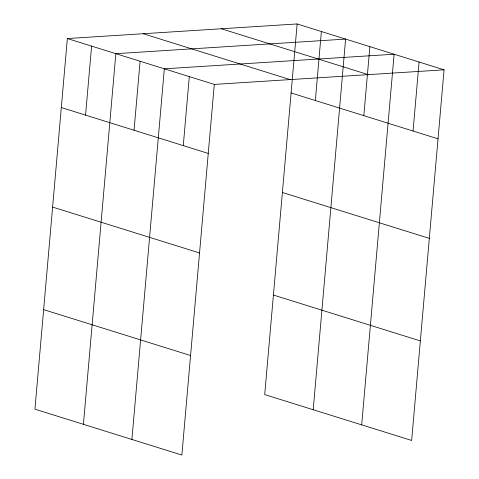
<?xml version="1.0" encoding="UTF-8"?>
<svg xmlns="http://www.w3.org/2000/svg" width="479" height="479" viewBox="0 0 479 479"><rect width="100%" height="100%" fill="white"/><g stroke="black" fill="none" stroke-linecap="round" stroke-linejoin="round"><path stroke-width="0.72" d="M67.353 38.542L34.931 409.18L181.864 455.05L214.293 84.412L67.353 38.542L297.136 23.95L444.069 69.82L411.647 440.458L264.707 394.588L297.136 23.95M85.561 115.116L91.603 46.11M83.418 424.316L115.846 53.678L345.622 39.086L313.2 409.725M134.054 130.252L140.09 61.246M131.905 439.453L164.333 68.814L394.115 54.223L361.687 424.861M183.277 145.616L189.313 76.616M315.344 100.524L321.379 31.518M363.83 115.661L369.866 46.655M413.054 131.024L419.089 62.025M214.293 84.412L444.069 69.82M221.31 28.764L368.243 74.634M143.185 33.728L290.118 79.598M291.1 92.956L438.034 138.826M61.318 107.547L208.251 153.418M282.388 192.492L429.328 238.362M52.612 207.084L199.545 252.954M273.419 295.046L420.352 340.922M43.637 309.638L190.57 355.514"/></g></svg>
